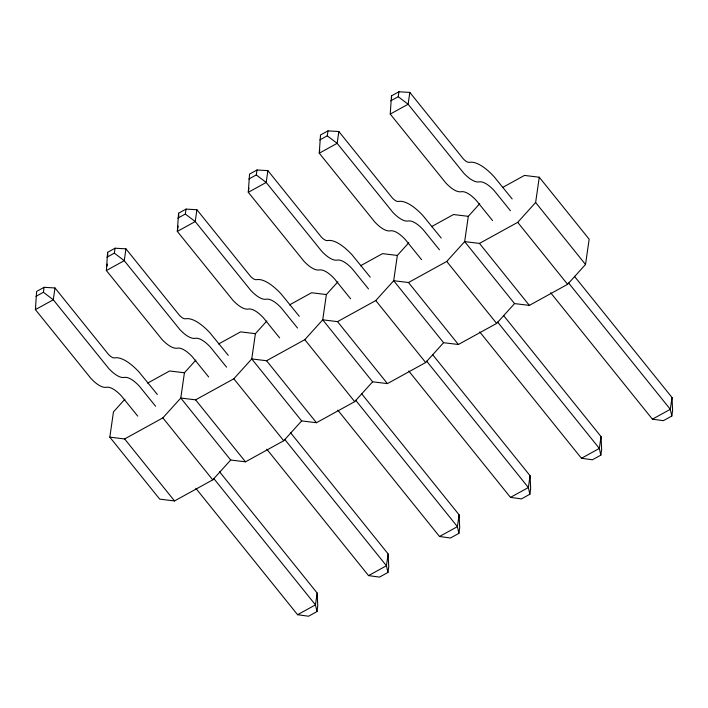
<?xml version="1.0" encoding="UTF-8"?>
<svg xmlns="http://www.w3.org/2000/svg" width="708" height="708" viewBox="0 0 708 708"><rect width="100%" height="100%" fill="white"/><g stroke="black" fill="none" stroke-linecap="round" stroke-linejoin="round"><path stroke-width="1.06" d="M157.335 394.48L139.025 371.983A57.109 20.815 61.1 0 0 116.466 357.726L113.988 357.921A14.372 5.239 61.1 0 1 108.492 354.425L54.985 287.961L44.1 287.315L36.63 291.43L35.4 309.626L91.022 378.541A36.32 13.24 61.1 0 0 106.227 387.303A35.161 12.815 61.1 0 1 121.422 395.958L137.724 416.118M208.692 377.01L192.39 356.85A35.161 12.815 61.1 0 0 177.195 348.194A36.32 13.24 61.1 0 1 161.99 339.433L106.368 270.518L107.598 252.322L115.068 248.207L125.953 248.853L179.46 315.317A14.372 5.239 61.1 0 0 184.956 318.812L187.434 318.609A57.109 20.815 61.1 0 1 209.993 332.875L228.303 355.372M299.272 316.264L280.961 293.767A57.109 20.815 61.1 0 0 258.402 279.501L255.924 279.704A14.372 5.239 61.1 0 1 250.428 276.209L196.921 209.736L186.036 209.099L178.566 213.214L177.336 231.41L232.959 300.325A36.32 13.24 61.1 0 0 248.163 309.086A35.161 12.815 61.1 0 1 263.358 317.742L279.651 337.902M370.24 277.155L351.929 254.659A57.109 20.815 61.1 0 0 329.362 240.393L326.892 240.596A14.372 5.239 61.1 0 1 321.397 237.1L267.889 170.628L257.004 169.991L249.535 174.106L248.304 192.302L303.927 261.217A36.32 13.24 61.1 0 0 319.131 269.978A35.161 12.815 61.1 0 1 334.326 278.633L350.619 298.794M441.208 238.047L422.897 215.551A57.109 20.815 61.1 0 0 400.33 201.284L397.861 201.488A14.372 5.239 61.1 0 1 392.365 197.992L338.858 131.52L327.972 130.883L320.503 134.998L319.273 153.194L374.895 222.108A36.32 13.24 61.1 0 0 390.099 230.87A35.161 12.815 61.1 0 1 405.295 239.525L421.587 259.686M492.556 220.577L476.263 200.417A35.161 12.815 61.1 0 0 461.067 191.762A36.32 13.24 61.1 0 1 445.863 183L390.241 114.085L391.471 95.89L398.94 91.775L409.826 92.412L463.333 158.884A14.372 5.239 61.1 0 0 468.829 162.38L471.298 162.176A57.109 20.815 61.1 0 1 493.865 176.442L512.167 198.939M35.71 307.484L35.4 309.626L53.286 299.776L54.985 287.961M35.922 296.369L43.392 292.254L44.1 287.315M106.988 266.226L107.297 264.075M106.89 257.261L114.36 253.145L115.068 248.207M125.953 248.853L124.245 260.668L179.867 329.574A36.32 13.24 61.1 0 0 195.081 338.344A35.161 12.815 61.1 0 1 210.276 347L226.569 367.151M502.476 187.549L524.469 175.425L539.275 177.23L589.162 239.207L585.525 264.482L567.604 284.315L529.363 305.387L514.557 303.59L496.635 323.423L458.395 344.495L443.589 342.699L425.667 362.531L387.426 383.603L372.62 381.807L354.699 401.64L316.458 422.72L301.652 420.915L283.731 440.748L245.49 461.828L230.684 460.023L212.763 479.856L174.522 500.937L159.716 499.131L109.82 437.155L113.466 411.879L124.935 399.188M178.106 226.038L177.336 231.41L195.213 221.56L196.921 209.736M177.858 218.153L185.328 214.037L186.036 209.099M195.904 360.071L184.434 372.771L180.788 398.046L162.867 417.879L124.626 438.951L109.82 437.155M248.924 188.009L248.304 192.302L266.181 182.452L267.889 170.628M248.827 179.044L256.287 174.929L257.004 169.991M266.872 320.963L255.402 333.663L251.756 358.938L233.835 378.771L195.594 399.843L180.788 398.046L230.684 460.023M319.733 149.972L319.273 153.194L337.15 143.343L338.858 131.52M319.795 139.936L327.255 135.821L327.972 130.883M337.84 281.855L326.37 294.555L322.724 319.83L304.803 339.663L266.562 360.735L251.756 358.938L301.652 420.915M219.577 471.802L317.166 593.038L315.467 604.862L316.954 611.579L308.529 616.226L297.581 614.712L195.842 488.316M316.954 611.579L317.759 606.004L317.166 593.038M390.763 100.819L398.223 96.713L398.94 91.775M409.826 92.412L408.118 104.235L463.74 173.141A36.32 13.24 61.1 0 0 478.944 181.912A35.161 12.815 61.1 0 1 494.149 190.567L510.441 210.719M408.808 242.747L397.338 255.446L393.692 280.722L375.771 300.555L337.53 321.627L322.724 319.83L372.62 381.807M290.546 432.694L388.134 553.93L386.435 565.754L387.922 572.471L379.488 577.117L368.549 575.604L266.81 449.208M387.922 572.471L388.727 566.896L388.134 553.93M479.776 203.638L468.307 216.338L464.66 241.614L446.739 261.447L408.498 282.519L393.692 280.722L443.589 342.699M361.514 393.586L459.103 514.822L457.403 526.646L458.89 533.363L450.456 538.009L439.518 536.496L337.778 410.1M458.89 533.363L459.696 527.787L459.103 514.822M514.557 303.59L464.66 241.614L479.466 243.41L517.707 222.339L535.629 202.506L539.275 177.23M432.482 354.478L530.071 475.714L528.372 487.538L529.858 494.255L521.424 498.901L510.486 497.388L408.746 370.992M529.858 494.255L530.664 488.679L530.071 475.714M503.45 315.37L601.039 436.606L599.34 448.43L600.827 455.147L592.392 459.793L581.454 458.28L479.714 331.884M600.827 455.147L601.632 449.571L601.039 436.606M574.418 276.262L672.007 397.498L670.308 409.321L671.795 416.038L663.361 420.685L652.422 419.171L550.682 292.776M671.795 416.038L672.6 410.463L672.007 397.498M106.368 270.518L124.245 260.668L114.36 253.145M390.241 114.085L408.118 104.235L398.223 96.713M147.645 383.09L169.628 370.974L184.434 372.771M218.604 343.982L240.596 331.866L255.402 333.663M289.572 304.874L311.564 292.749L326.37 294.555M360.54 265.766L382.532 253.641L397.338 255.446M431.508 226.657L453.501 214.533L468.307 216.338M297.581 614.712L315.467 604.862L213.727 478.466M368.549 575.604L386.435 565.754L284.696 439.358M439.518 536.496L457.403 526.646L355.664 400.25M510.486 497.388L528.372 487.538L426.623 361.142M581.454 458.28L599.34 448.43L497.591 322.034M652.422 419.171L670.308 409.321L568.559 282.926M327.255 135.821L337.15 143.343L392.772 212.25A36.32 13.24 61.1 0 0 407.985 221.02A35.161 12.815 61.1 0 1 423.18 229.675L439.473 249.827M256.287 174.929L266.181 182.452L321.804 251.358A36.32 13.24 61.1 0 0 337.017 260.128A35.161 12.815 61.1 0 1 352.212 268.783L368.505 288.935M185.328 214.037L195.213 221.56L250.836 290.466A36.32 13.24 61.1 0 0 266.049 299.236A35.161 12.815 61.1 0 1 281.244 307.892L297.537 328.043M43.392 292.254L53.286 299.776L108.899 368.691A36.32 13.24 61.1 0 0 124.112 377.452A35.161 12.815 61.1 0 1 139.308 386.108L155.601 406.259M535.629 202.506L585.525 264.482M517.707 222.339L567.604 284.315M479.466 243.41L529.363 305.387M446.739 261.447L496.635 323.423M408.498 282.519L458.395 344.495M375.771 300.555L425.667 362.531M337.53 321.627L387.426 383.603M304.803 339.663L354.699 401.64M266.562 360.735L316.458 422.72M233.835 378.771L283.731 440.748M195.594 399.843L245.49 461.828M162.867 417.879L212.763 479.856M124.626 438.951L174.522 500.937M391.471 95.89L391.63 98.014M178.566 213.214L178.805 216.4M107.598 252.322L107.837 255.508"/></g></svg>
